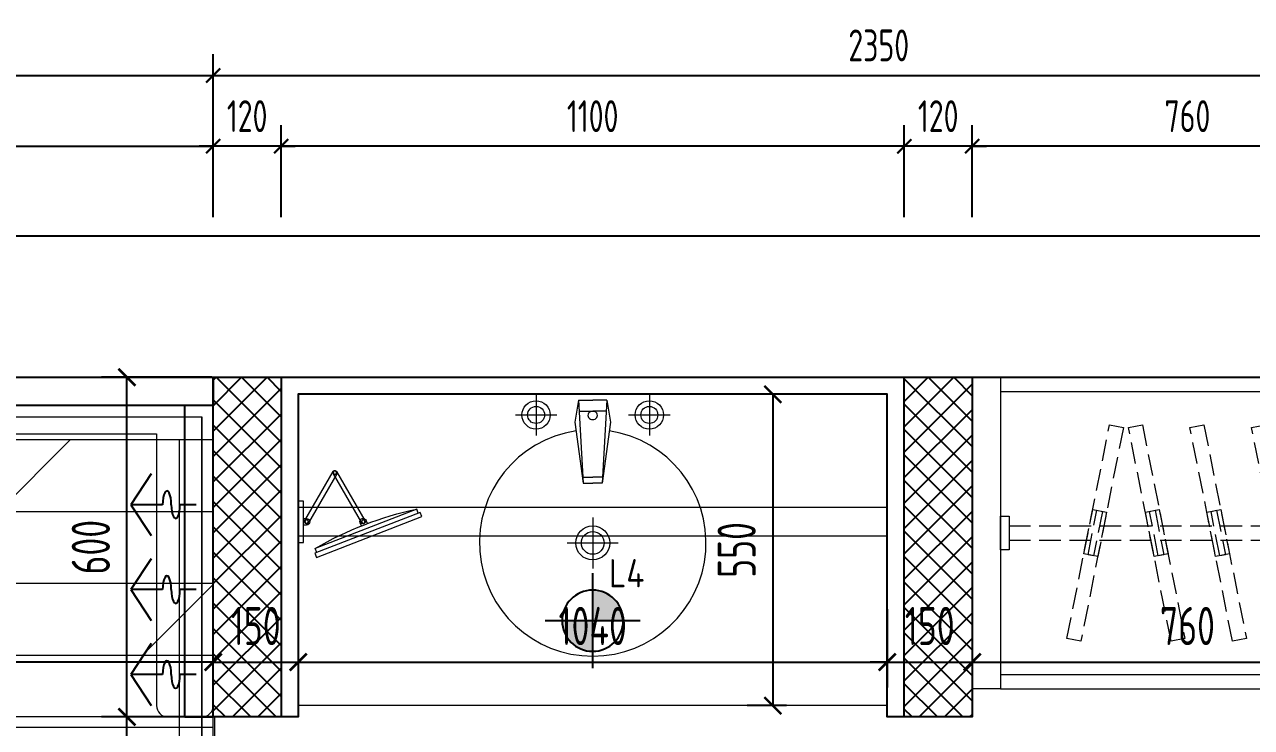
# Model space of a CAD drawing. Header units: millimetres. Extents: x 84706 to 149902, y -6776 to 26155.
# Drawn here: x 109266 to 111432, y 15366 to 16608 of the extents above; entities that cross this region are included whole.
import ezdxf
from ezdxf.enums import TextEntityAlignment as Align

# ---------------------------------------------------------------- set-up
doc = ezdxf.new("R2010")
doc.units = ezdxf.units.MM
doc.linetypes.add('DASH', pattern=[8.89, 6.35, -2.54])
doc.layers.get('Defpoints').update_dxf_attribs({"color": 250})
for name, color, linetype, lineweight in [('FC-Material【地坪分割线】', 138, 'Continuous', 0), ('FF-Finish【平面完成尺寸】', 44, 'Continuous', 0), ('FF-Fixed【固定家具】', 30, 'Continuous', 0), ('FF-FIXT【洁具】', 31, 'Continuous', 0), ('FF-【活动成品家具】', 51, 'Continuous', 0), ('RC-dimensions', 44, 'Continuous', 0), ('RC-Modelling【天花造型】', 30, 'Continuous', 0)]:
    doc.layers.add(name, color=color, linetype=linetype, lineweight=lineweight)
for name, color, linetype in [('P-01-墙体完成面', 3, 'Continuous'), ('P-04-天花Ceiling AC', 14, 'Continuous'), ('P-04-天花Ceiling Lighting', 1, 'Continuous'), ('WALL_NEW【新建墙体】', 4, 'Continuous'), ('WALL【墙体】', 7, 'Continuous'), ('新隔墙填充', 250, 'Continuous')]:
    doc.layers.add(name, color=color, linetype=linetype)
doc.styles.add('MT-DIM', font='ARCHS.SHX', dxfattribs={"width": 0.8})
doc.styles.add('XZC', font='SIMPLEX.SHX', dxfattribs={"width": 0.7, "bigfont": 'hztxt.shx'})
doc.styles.add('尺寸标注', font='ARCHS.SHX', dxfattribs={"width": 0.8})
doc.linetypes.add('LED_LINE', pattern='A,12.7,-5.08,["LED",XZC,S=2.54,R=0,X=-2.54,Y=-1.27],-6.35', length=24.13)
doc.dimstyles.new('海龙1：25', dxfattribs={"dimscale": 25, "dimtxt": 2.25, "dimasz": 1, "dimexe": 1.5, "dimexo": 1, "dimgap": 1, "dimtad": 1, "dimdec": 0, "dimrnd": 5, "dimdsep": 46, "dimtxsty": '尺寸标注', "dimblk": 'ARCHTICK', "dimblk1": 'ARCHTICK', "dimblk2": 'ARCHTICK', "dimcen": 1, "dimclrd": 44, "dimclre": 44, "dimclrt": 2, "dimadec": 0, "dimazin": 0, "dimtfac": 1, "dimtdec": 0, "dimtix": 1, "dimtmove": 2, "dimatfit": 3, "dimldrblk": 'hl_arrow2', "dimfxl": 0, "dimarcsym": 0})

# ---------------------------------------------------------------- blocks, each defined once
blk = doc.blocks.new('洗手台40')
at = {"color": 8}
for p, q in [((194.8, 336.5), (194.8, 263.5)), ((231.3, 300), (158.3, 300)), ((-31.3, 245.1), (-31.3, 154.9)), ((182.2, 231.4), (74.6, 216.7)), ((221.1, 225), (74.6, 216.7)), ((74.6, 216.7), (74.6, 200)), ((84.7, 217.2), (84.7, 200)), ((221.1, 225), (182.2, 231.4)), ((201.4, 223.9), (201.4, 200)), ((221.1, 225), (221.1, 200)), ((13.8, 200), (-76.3, 200)), ((74.6, 183.3), (74.6, 200)), ((84.7, 182.8), (84.7, 200)), ((201.4, 176.1), (201.4, 200)), ((221.1, 175), (221.1, 200)), ((221.1, 175), (74.6, 183.3)), ((182.2, 168.6), (74.6, 183.3)), ((221.1, 175), (182.2, 168.6)), ((194.8, 136.5), (194.8, 63.5)), ((231.3, 100), (158.3, 100))]:
    blk.add_line(p, q, dxfattribs=at)
for centre, radius in [((194.8, 300), 25), ((194.8, 300), 15), ((-31.3, 200), 30), ((-31.3, 200), 20), ((194.8, 100), 25), ((194.8, 100), 15)]:
    blk.add_circle(centre, radius, dxfattribs=at)
blk.add_arc((-31.3, 200), 200, 8.4238, 351.5762)
for centre, start, end in [((194, 201.2), 350.5252, 189.4748), ((194, 198.8), 170.5252, 9.4748)]:
    blk.add_arc(centre, 7.19, start, end, dxfattribs=at)
blk = doc.blocks.new('刮须镜平面')
at = {"color": 0, "ltscale": 0.4}
for p, q in [((-118.2, 1.9), (-68.3, 88.4)), ((-11.7, 1.9), (-61.6, 88.4)), ((-61.6, 84.6), (-111.6, -1.9)), ((-68.3, 84.6), (-18.3, -1.9)), ((-212.1, 15), (-209.3, 22.2)), ((-209.3, 22.2), (-30.2, -47.3)), ((-9.2, 36.5), (0, 36.5)), ((-9.2, -36.5), (-9.2, 36.5)), ((0, 36.5), (0, -36.5)), ((-218.4, 9.3), (-215.7, 16.4)), ((-32.2, -63), (-218.4, 9.3)), ((-215.7, 16.4), (-29.4, -55.8)), ((-122.3, -3.3), (-120.3, 2.1)), ((-9.2, 5.8), (-15, 5.8)), ((-111.6, -7.5), (-109.5, -2.1)), ((-9.2, -5.8), (-15, -5.8)), ((0, -36.5), (-9.2, -36.5)), ((-33, -54.4), (-30.2, -47.3)), ((-29.4, -55.8), (-32.2, -63))]:
    blk.add_line(p, q, dxfattribs=at)
for centre in [(-64.9, 86.5), (-114.9, 0), (-15, 0)]:
    blk.add_circle(centre, 3.07, dxfattribs=at)
for centre, radius, start, end in [((-64.9, 86.5), 3.84, 30, 210), ((-64.9, 86.5), 3.84, 330, 150), ((-335.4, -568.2), 603.7, 59.6373, 77.9472), ((-114.9, 0), 5.76, 338.7922, 158.7922), ((-114.9, 0), 3.84, 150, 330), ((-15, 0), 5.76, 90, 270), ((-15, 0), 3.84, 210, 30)]:
    blk.add_arc(centre, radius, start, end, dxfattribs=at)
blk = doc.blocks.new('_ArchTick')
at = {"color": 2, "linetype": 'ByBlock', "const_width": 0.15}
blk.add_lwpolyline([(-0.5, -0.5), (0.5, 0.5)], dxfattribs=at)
blk = doc.blocks.new('*D234')
at = {"layer": 'Defpoints', "color": 0, "transparency": 16777216}
for p in [(109598.8, 16518.1), (105198.8, 16218.1), (109598.8, 16218.1)]:
    blk.add_point(p, dxfattribs=at)
at = {"layer": 'RC-dimensions', "color": 44, "lineweight": -2, "transparency": 16777216}
for p, q in [((105198.8, 16393.1), (105198.8, 16555.6)), ((109598.8, 16393.1), (109598.8, 16555.6)), ((105198.8, 16518.1), (109598.8, 16518.1))]:
    blk.add_line(p, q, dxfattribs=at)
at = {"layer": 'RC-dimensions', "color": 44, "lineweight": -2, "transparency": 16777216, "xscale": 25, "yscale": 25, "zscale": 25, "rotation": 180}
blk.add_blockref('_ArchTick', (105198.8, 16518.1), dxfattribs=at)
at = {"layer": 'RC-dimensions', "color": 44, "lineweight": -2, "transparency": 16777216, "xscale": 25, "yscale": 25, "zscale": 25}
blk.add_blockref('_ArchTick', (109598.8, 16518.1), dxfattribs=at)
at = {"layer": 'RC-dimensions', "color": 2, "transparency": 16777216, "insert": (107398.8, 16571.2), "char_height": 56.25, "attachment_point": 5, "style": '尺寸标注'}
blk.add_mtext('4400', dxfattribs=at)
blk = doc.blocks.new('hl_arrow2')
at = {"color": 2}
blk.add_line((-0.221, 0), (-1, 0), dxfattribs=at)
blk.add_lwpolyline([(-0.221, 0), (-0.861, -0.689), (-0.654, -0.862), (0, 0), (-0.654, 0.862), (-0.861, 0.689)], close=True, dxfattribs=at)
for points in [[(-0.861, 0.689), (-0.654, 0.862), (-0.221, 0), (0, 0)], [(-0.861, -0.689), (-0.654, -0.862), (-0.221, 0), (0, 0)]]:
    blk.add_solid(points, dxfattribs=at)
blk = doc.blocks.new('*D237')
at = {"layer": 'Defpoints', "color": 0, "transparency": 16777216}
for p in [(109446.5, 15384.9), (109746.5, 15384.9), (109746.5, 14234.5)]:
    blk.add_point(p, dxfattribs=at)
at = {"layer": 'FF-Finish【平面完成尺寸】', "color": 44, "lineweight": -2, "transparency": 16777216}
for p, q in [((109596.5, 15384.9), (109401.5, 15384.9)), ((109446.5, 14234.5), (109446.5, 15384.9)), ((109596.5, 14234.5), (109401.5, 14234.5))]:
    blk.add_line(p, q, dxfattribs=at)
at = {"layer": 'FF-Finish【平面完成尺寸】', "color": 44, "lineweight": -2, "transparency": 16777216, "xscale": 30, "yscale": 30, "zscale": 30}
for p, rotation in [((109446.5, 15384.9), 90), ((109446.5, 14234.5), 270)]:
    blk.add_blockref('_ArchTick', p, dxfattribs=dict(at, rotation=rotation))
at = {"layer": 'FF-Finish【平面完成尺寸】', "color": 2, "transparency": 16777216, "insert": (109382.8, 14809.7), "char_height": 67.5, "attachment_point": 5, "rotation": 90, "style": '尺寸标注'}
blk.add_mtext('1150', dxfattribs=at)
blk = doc.blocks.new('*D238')
at = {"layer": 'Defpoints', "color": 0, "transparency": 16777216}
for p in [(109446.5, 15984.9), (109746.5, 15984.9), (109746.5, 15384.9)]:
    blk.add_point(p, dxfattribs=at)
at = {"layer": 'FF-Finish【平面完成尺寸】', "color": 44, "lineweight": -2, "transparency": 16777216}
for p, q in [((109596.5, 15984.9), (109401.5, 15984.9)), ((109446.5, 15384.9), (109446.5, 15984.9)), ((109596.5, 15384.9), (109401.5, 15384.9))]:
    blk.add_line(p, q, dxfattribs=at)
at = {"layer": 'FF-Finish【平面完成尺寸】', "color": 44, "lineweight": -2, "transparency": 16777216, "xscale": 30, "yscale": 30, "zscale": 30}
for p, rotation in [((109446.5, 15984.9), 90), ((109446.5, 15384.9), 270)]:
    blk.add_blockref('_ArchTick', p, dxfattribs=dict(at, rotation=rotation))
at = {"layer": 'FF-Finish【平面完成尺寸】', "color": 2, "transparency": 16777216, "insert": (109382.8, 15684.9), "char_height": 67.5, "attachment_point": 5, "rotation": 90, "style": '尺寸标注'}
blk.add_mtext('600', dxfattribs=at)
blk = doc.blocks.new('*D241')
at = {"layer": 'Defpoints', "color": 0, "transparency": 16777216}
for p in [(109598.8, 16393), (109598.8, 16093), (109718.8, 16093)]:
    blk.add_point(p, dxfattribs=at)
at = {"layer": 'RC-dimensions', "color": 44, "lineweight": -2, "transparency": 16777216}
for p, q in [((109598.8, 16268), (109598.8, 16430.5)), ((109718.8, 16268), (109718.8, 16430.5)), ((109598.8, 16393), (109573.8, 16393)), ((109718.8, 16393), (109598.8, 16393)), ((109718.8, 16393), (109743.8, 16393))]:
    blk.add_line(p, q, dxfattribs=at)
at = {"layer": 'RC-dimensions', "color": 44, "lineweight": -2, "transparency": 16777216, "xscale": 25, "yscale": 25, "zscale": 25}
blk.add_blockref('_ArchTick', (109598.8, 16393), dxfattribs=at)
at = {"layer": 'RC-dimensions', "color": 44, "lineweight": -2, "transparency": 16777216, "xscale": 25, "yscale": 25, "zscale": 25, "rotation": 180}
blk.add_blockref('_ArchTick', (109718.8, 16393), dxfattribs=at)
at = {"layer": 'RC-dimensions', "color": 2, "transparency": 16777216, "insert": (109658.8, 16446.2), "char_height": 56.25, "attachment_point": 5, "style": '尺寸标注'}
blk.add_mtext('120', dxfattribs=at)
blk = doc.blocks.new('*D242')
at = {"layer": 'Defpoints', "color": 0, "transparency": 16777216}
for p in [(109718.8, 16393), (109718.8, 16093), (110818.8, 16093)]:
    blk.add_point(p, dxfattribs=at)
at = {"layer": 'RC-dimensions', "color": 44, "lineweight": -2, "transparency": 16777216}
for p, q in [((109718.8, 16268), (109718.8, 16430.5)), ((110818.8, 16268), (110818.8, 16430.5)), ((110818.8, 16393), (109718.8, 16393))]:
    blk.add_line(p, q, dxfattribs=at)
at = {"layer": 'RC-dimensions', "color": 44, "lineweight": -2, "transparency": 16777216, "xscale": 25, "yscale": 25, "zscale": 25, "rotation": 180}
blk.add_blockref('_ArchTick', (109718.8, 16393), dxfattribs=at)
at = {"layer": 'RC-dimensions', "color": 44, "lineweight": -2, "transparency": 16777216, "xscale": 25, "yscale": 25, "zscale": 25}
blk.add_blockref('_ArchTick', (110818.8, 16393), dxfattribs=at)
at = {"layer": 'RC-dimensions', "color": 2, "transparency": 16777216, "insert": (110268.8, 16446.2), "char_height": 56.25, "attachment_point": 5, "style": '尺寸标注'}
blk.add_mtext('1100', dxfattribs=at)
blk = doc.blocks.new('*D243')
at = {"layer": 'Defpoints', "color": 0, "transparency": 16777216}
for p in [(110818.8, 16393), (110818.8, 16093), (110938.8, 16093)]:
    blk.add_point(p, dxfattribs=at)
at = {"layer": 'RC-dimensions', "color": 44, "lineweight": -2, "transparency": 16777216}
for p, q in [((110818.8, 16268), (110818.8, 16430.5)), ((110938.8, 16268), (110938.8, 16430.5)), ((110818.8, 16393), (110793.8, 16393)), ((110938.8, 16393), (110818.8, 16393)), ((110938.8, 16393), (110963.8, 16393))]:
    blk.add_line(p, q, dxfattribs=at)
at = {"layer": 'RC-dimensions', "color": 44, "lineweight": -2, "transparency": 16777216, "xscale": 25, "yscale": 25, "zscale": 25}
blk.add_blockref('_ArchTick', (110818.8, 16393), dxfattribs=at)
at = {"layer": 'RC-dimensions', "color": 44, "lineweight": -2, "transparency": 16777216, "xscale": 25, "yscale": 25, "zscale": 25, "rotation": 180}
blk.add_blockref('_ArchTick', (110938.8, 16393), dxfattribs=at)
at = {"layer": 'RC-dimensions', "color": 2, "transparency": 16777216, "insert": (110878.8, 16446.2), "char_height": 56.25, "attachment_point": 5, "style": '尺寸标注'}
blk.add_mtext('120', dxfattribs=at)
blk = doc.blocks.new('*D244')
at = {"layer": 'Defpoints', "color": 0, "transparency": 16777216}
for p in [(110938.8, 16393), (110938.8, 16093), (111698.8, 16093)]:
    blk.add_point(p, dxfattribs=at)
at = {"layer": 'RC-dimensions', "color": 44, "lineweight": -2, "transparency": 16777216}
for p, q in [((110938.8, 16268), (110938.8, 16430.5)), ((111698.8, 16268), (111698.8, 16430.5)), ((111698.8, 16393), (110938.8, 16393))]:
    blk.add_line(p, q, dxfattribs=at)
at = {"layer": 'RC-dimensions', "color": 44, "lineweight": -2, "transparency": 16777216, "xscale": 25, "yscale": 25, "zscale": 25, "rotation": 180}
blk.add_blockref('_ArchTick', (110938.8, 16393), dxfattribs=at)
at = {"layer": 'RC-dimensions', "color": 44, "lineweight": -2, "transparency": 16777216, "xscale": 25, "yscale": 25, "zscale": 25}
blk.add_blockref('_ArchTick', (111698.8, 16393), dxfattribs=at)
at = {"layer": 'RC-dimensions', "color": 2, "transparency": 16777216, "insert": (111318.8, 16446.2), "char_height": 56.25, "attachment_point": 5, "style": '尺寸标注'}
blk.add_mtext('760', dxfattribs=at)
blk = doc.blocks.new('*U174', base_point=(91807.5, 7360))
for points in [[(91857.5, 6810), (91807.5, 6810), (91807.5, 7360), (91857.5, 7360)], [(92517.5, 7360), (92567.5, 7360), (92567.5, 6810), (92517.5, 6810)]]:
    blk.add_lwpolyline(points, close=True)
for points in [[(91857.5, 7360), (92517.5, 7360)], [(91857.5, 6810), (92517.5, 6810)]]:
    blk.add_lwpolyline(points)
at = {"color": 0}
for points in [[(91857.5, 7335), (92517.5, 7335)], [(91857.5, 6835), (92517.5, 6835)]]:
    blk.add_lwpolyline(points, dxfattribs=at)
at = {"color": 0, "linetype": 'DASH', "ltscale": 6}
for points in [[(91974.8, 6898.6), (92050, 7276.2), (92074.5, 7271.4), (91999.4, 6893.8)], [(92107.9, 7276.2), (92183, 6898.6), (92158.5, 6893.8), (92083.4, 7271.4)], [(92216.5, 7276.2), (92291.6, 6898.6), (92267.1, 6893.8), (92192, 7271.4)], [(92325.1, 7276.2), (92400.2, 6898.6), (92375.7, 6893.8), (92300.6, 7271.4)], [(92004.6, 7048.2), (92020.2, 7126.7), (92044.7, 7121.8), (92029.1, 7043.3)], [(92137.7, 7126.7), (92153.3, 7048.2), (92128.8, 7043.3), (92113.2, 7121.8)], [(92246.3, 7126.7), (92261.9, 7048.2), (92237.3, 7043.3), (92221.7, 7121.8)], [(92354.8, 7126.7), (92370.4, 7048.2), (92345.9, 7043.3), (92330.3, 7121.8)], [(92012, 7046.7), (92027.6, 7125.2), (92037.4, 7123.2), (92021.8, 7044.8)], [(92130.3, 7125.2), (92145.9, 7046.7), (92136.1, 7044.8), (92120.5, 7123.2)], [(92238.9, 7125.2), (92254.5, 7046.7), (92244.7, 7044.8), (92229.1, 7123.2)], [(92347.5, 7125.2), (92363.1, 7046.7), (92353.3, 7044.8), (92337.7, 7123.2)]]:
    blk.add_lwpolyline(points, close=True, dxfattribs=at)
at = {"color": 0}
for points in [[(91872.5, 7055), (91857.5, 7055), (91857.5, 7115), (91872.5, 7115)], [(92502.5, 7115), (92517.5, 7115), (92517.5, 7055), (92502.5, 7055)], [(92502.5, 7115), (92517.5, 7115), (92517.5, 7055), (92502.5, 7055)]]:
    blk.add_lwpolyline(points, close=True, dxfattribs=at)
at = {"color": 0, "linetype": 'DASH', "ltscale": 6}
for points in [[(91872.5, 7097.5), (92502.5, 7097.5)], [(91872.5, 7072.5), (92502.5, 7072.5)]]:
    blk.add_lwpolyline(points, dxfattribs=at)
blk = doc.blocks.new('*D245')
at = {"layer": 'Defpoints', "color": 0, "transparency": 16777216}
for p in [(111948.8, 16518.1), (109598.8, 16218.1), (111948.8, 16218.1)]:
    blk.add_point(p, dxfattribs=at)
at = {"layer": 'RC-dimensions', "color": 44, "lineweight": -2, "transparency": 16777216}
for p, q in [((109598.8, 16393.1), (109598.8, 16555.6)), ((111948.8, 16393.1), (111948.8, 16555.6)), ((109598.8, 16518.1), (111948.8, 16518.1))]:
    blk.add_line(p, q, dxfattribs=at)
at = {"layer": 'RC-dimensions', "color": 44, "lineweight": -2, "transparency": 16777216, "xscale": 25, "yscale": 25, "zscale": 25, "rotation": 180}
blk.add_blockref('_ArchTick', (109598.8, 16518.1), dxfattribs=at)
at = {"layer": 'RC-dimensions', "color": 44, "lineweight": -2, "transparency": 16777216, "xscale": 25, "yscale": 25, "zscale": 25}
blk.add_blockref('_ArchTick', (111948.8, 16518.1), dxfattribs=at)
at = {"layer": 'RC-dimensions', "color": 2, "transparency": 16777216, "insert": (110773.8, 16571.2), "char_height": 56.25, "attachment_point": 5, "style": '尺寸标注'}
blk.add_mtext('2350', dxfattribs=at)
blk = doc.blocks.new('海龙_08088400')
at = {"layer": 'FF-【活动成品家具】'}
blk.add_line((1475, -300), (-1075, -300), dxfattribs=at)
blk.add_lwpolyline([(-1045, -300, 0.414214), (-1025, -280), (-1025, 200), (1425, 200), (1425, -280, 0.414214), (1445, -300), (1505, -300, 0.414214), (1525, -280), (1525, 300), (-1125, 300), (-1125, -280, 0.414214), (-1105, -300), (-1045, -300)], format="xyb", dxfattribs=at)
blk = doc.blocks.new('*D246')
at = {"layer": 'Defpoints', "color": 0, "transparency": 16777216}
for p in [(109598.8, 16393), (109598.8, 16093), (106948.8, 15984.9)]:
    blk.add_point(p, dxfattribs=at)
at = {"layer": 'RC-dimensions', "color": 44, "lineweight": -2, "transparency": 16777216}
for p, q in [((106948.8, 16268), (106948.8, 16430.5)), ((109598.8, 16268), (109598.8, 16430.5)), ((106948.8, 16393), (109598.8, 16393))]:
    blk.add_line(p, q, dxfattribs=at)
at = {"layer": 'RC-dimensions', "color": 44, "lineweight": -2, "transparency": 16777216, "xscale": 25, "yscale": 25, "zscale": 25, "rotation": 180}
blk.add_blockref('_ArchTick', (106948.8, 16393), dxfattribs=at)
at = {"layer": 'RC-dimensions', "color": 44, "lineweight": -2, "transparency": 16777216, "xscale": 25, "yscale": 25, "zscale": 25}
blk.add_blockref('_ArchTick', (109598.8, 16393), dxfattribs=at)
at = {"layer": 'RC-dimensions', "color": 2, "transparency": 16777216, "insert": (108273.8, 16446.2), "char_height": 56.25, "attachment_point": 5, "style": '尺寸标注'}
blk.add_mtext('2650', dxfattribs=at)
blk = doc.blocks.new('*D732')
at = {"layer": 'Defpoints', "color": 0, "transparency": 16777216}
for p in [(106948.8, 15481.8), (109598.8, 15456.8), (106948.8, 15442.7)]:
    blk.add_point(p, dxfattribs=at)
at = {"layer": 'FF-Finish【平面完成尺寸】', "color": 44, "lineweight": -2, "transparency": 16777216}
for p, q in [((106948.8, 15472.7), (106948.8, 15526.8)), ((109598.8, 15481.8), (109598.8, 15526.8)), ((109598.8, 15481.8), (106948.8, 15481.8))]:
    blk.add_line(p, q, dxfattribs=at)
at = {"layer": 'FF-Finish【平面完成尺寸】', "color": 44, "lineweight": -2, "transparency": 16777216, "xscale": 30, "yscale": 30, "zscale": 30, "rotation": 180}
blk.add_blockref('_ArchTick', (106948.8, 15481.8), dxfattribs=at)
at = {"layer": 'FF-Finish【平面完成尺寸】', "color": 44, "lineweight": -2, "transparency": 16777216, "xscale": 30, "yscale": 30, "zscale": 30}
blk.add_blockref('_ArchTick', (109598.8, 15481.8), dxfattribs=at)
at = {"layer": 'FF-Finish【平面完成尺寸】', "color": 2, "transparency": 16777216, "insert": (108273.8, 15545.6), "char_height": 67.5, "attachment_point": 5, "style": '尺寸标注'}
blk.add_mtext('2650', dxfattribs=at)
blk = doc.blocks.new('*D735')
at = {"layer": 'Defpoints', "color": 0, "transparency": 16777216}
for p in [(109748.8, 15517.5), (109748.8, 15481.8), (109598.8, 15456.8)]:
    blk.add_point(p, dxfattribs=at)
at = {"layer": 'FF-Finish【平面完成尺寸】', "color": 44, "lineweight": -2, "transparency": 16777216}
for p, q in [((109598.8, 15481.8), (109598.8, 15526.8)), ((109748.8, 15487.5), (109748.8, 15436.8)), ((109598.8, 15481.8), (109568.8, 15481.8)), ((109598.8, 15481.8), (109748.8, 15481.8)), ((109748.8, 15481.8), (109778.8, 15481.8))]:
    blk.add_line(p, q, dxfattribs=at)
at = {"layer": 'FF-Finish【平面完成尺寸】', "color": 44, "lineweight": -2, "transparency": 16777216, "xscale": 30, "yscale": 30, "zscale": 30}
blk.add_blockref('_ArchTick', (109598.8, 15481.8), dxfattribs=at)
at = {"layer": 'FF-Finish【平面完成尺寸】', "color": 44, "lineweight": -2, "transparency": 16777216, "xscale": 30, "yscale": 30, "zscale": 30, "rotation": 180}
blk.add_blockref('_ArchTick', (109748.8, 15481.8), dxfattribs=at)
at = {"layer": 'FF-Finish【平面完成尺寸】', "color": 2, "transparency": 16777216, "insert": (109673.8, 15545.6), "char_height": 67.5, "attachment_point": 5, "style": '尺寸标注'}
blk.add_mtext('150', dxfattribs=at)
blk = doc.blocks.new('*D736')
at = {"layer": 'Defpoints', "color": 0, "transparency": 16777216}
for p in [(110788.8, 15605.3), (109748.8, 15547.5), (110788.8, 15481.8)]:
    blk.add_point(p, dxfattribs=at)
at = {"layer": 'FF-Finish【平面完成尺寸】', "color": 44, "lineweight": -2, "transparency": 16777216}
for p, q in [((110788.8, 15575.3), (110788.8, 15436.8)), ((109748.8, 15517.5), (109748.8, 15436.8)), ((109748.8, 15481.8), (110788.8, 15481.8))]:
    blk.add_line(p, q, dxfattribs=at)
at = {"layer": 'FF-Finish【平面完成尺寸】', "color": 44, "lineweight": -2, "transparency": 16777216, "xscale": 30, "yscale": 30, "zscale": 30, "rotation": 180}
blk.add_blockref('_ArchTick', (109748.8, 15481.8), dxfattribs=at)
at = {"layer": 'FF-Finish【平面完成尺寸】', "color": 44, "lineweight": -2, "transparency": 16777216, "xscale": 30, "yscale": 30, "zscale": 30}
blk.add_blockref('_ArchTick', (110788.8, 15481.8), dxfattribs=at)
at = {"layer": 'FF-Finish【平面完成尺寸】', "color": 2, "transparency": 16777216, "insert": (110268.8, 15545.6), "char_height": 67.5, "attachment_point": 5, "style": '尺寸标注'}
blk.add_mtext('1040', dxfattribs=at)
blk = doc.blocks.new('*D737')
at = {"layer": 'Defpoints', "color": 0, "transparency": 16777216}
for p in [(110938.8, 15643.3), (110788.8, 15605.3), (110938.8, 15481.8)]:
    blk.add_point(p, dxfattribs=at)
at = {"layer": 'FF-Finish【平面完成尺寸】', "color": 44, "lineweight": -2, "transparency": 16777216}
for p, q in [((110938.8, 15613.3), (110938.8, 15436.8)), ((110788.8, 15575.3), (110788.8, 15436.8)), ((110788.8, 15481.8), (110758.8, 15481.8)), ((110788.8, 15481.8), (110938.8, 15481.8)), ((110938.8, 15481.8), (110968.8, 15481.8))]:
    blk.add_line(p, q, dxfattribs=at)
at = {"layer": 'FF-Finish【平面完成尺寸】', "color": 44, "lineweight": -2, "transparency": 16777216, "xscale": 30, "yscale": 30, "zscale": 30}
blk.add_blockref('_ArchTick', (110788.8, 15481.8), dxfattribs=at)
at = {"layer": 'FF-Finish【平面完成尺寸】', "color": 44, "lineweight": -2, "transparency": 16777216, "xscale": 30, "yscale": 30, "zscale": 30, "rotation": 180}
blk.add_blockref('_ArchTick', (110938.8, 15481.8), dxfattribs=at)
at = {"layer": 'FF-Finish【平面完成尺寸】', "color": 2, "transparency": 16777216, "insert": (110863.8, 15545.6), "char_height": 67.5, "attachment_point": 5, "style": '尺寸标注'}
blk.add_mtext('150', dxfattribs=at)
blk = doc.blocks.new('*D738')
at = {"layer": 'Defpoints', "color": 0, "transparency": 16777216}
for p in [(111698.8, 15633.2), (110938.8, 15613.3), (111698.8, 15481.8)]:
    blk.add_point(p, dxfattribs=at)
at = {"layer": 'FF-Finish【平面完成尺寸】', "color": 44, "lineweight": -2, "transparency": 16777216}
for p, q in [((111698.8, 15603.2), (111698.8, 15436.8)), ((110938.8, 15583.3), (110938.8, 15436.8)), ((110938.8, 15481.8), (111698.8, 15481.8))]:
    blk.add_line(p, q, dxfattribs=at)
at = {"layer": 'FF-Finish【平面完成尺寸】', "color": 44, "lineweight": -2, "transparency": 16777216, "xscale": 30, "yscale": 30, "zscale": 30, "rotation": 180}
blk.add_blockref('_ArchTick', (110938.8, 15481.8), dxfattribs=at)
at = {"layer": 'FF-Finish【平面完成尺寸】', "color": 44, "lineweight": -2, "transparency": 16777216, "xscale": 30, "yscale": 30, "zscale": 30}
blk.add_blockref('_ArchTick', (111698.8, 15481.8), dxfattribs=at)
at = {"layer": 'FF-Finish【平面完成尺寸】', "color": 2, "transparency": 16777216, "insert": (111318.8, 15545.6), "char_height": 67.5, "attachment_point": 5, "style": '尺寸标注'}
blk.add_mtext('760', dxfattribs=at)
blk = doc.blocks.new('*D739')
at = {"layer": 'Defpoints', "color": 0, "transparency": 16777216}
for p in [(110641.1, 15954.9), (110586.8, 15404.9), (110641.1, 15404.9)]:
    blk.add_point(p, dxfattribs=at)
at = {"layer": 'FF-Finish【平面完成尺寸】', "color": 44, "lineweight": -2, "transparency": 16777216}
for p, q in [((110611.1, 15954.9), (110541.8, 15954.9)), ((110586.8, 15954.9), (110586.8, 15404.9)), ((110611.1, 15404.9), (110541.8, 15404.9))]:
    blk.add_line(p, q, dxfattribs=at)
at = {"layer": 'FF-Finish【平面完成尺寸】', "color": 44, "lineweight": -2, "transparency": 16777216, "xscale": 30, "yscale": 30, "zscale": 30}
for p, rotation in [((110586.8, 15954.9), 90), ((110586.8, 15404.9), 270)]:
    blk.add_blockref('_ArchTick', p, dxfattribs=dict(at, rotation=rotation))
at = {"layer": 'FF-Finish【平面完成尺寸】', "color": 2, "transparency": 16777216, "insert": (110523, 15679.9), "char_height": 67.5, "attachment_point": 5, "rotation": 90, "style": '尺寸标注'}
blk.add_mtext('550', dxfattribs=at)
blk = doc.blocks.new('*U774')
at = {"layer": 'P-04-天花Ceiling AC', "color": 3}
for p, q in [((-1854.6, 79.7), (-1800, 115.1)), ((-1800, 115.1), (-1745.4, 79.7)), ((-1704.6, 79.7), (-1650, 115.1)), ((-1650, 115.1), (-1595.4, 79.7)), ((-1554.6, 79.7), (-1500, 115.1)), ((-1500, 115.1), (-1445.4, 79.7))]:
    blk.add_line(p, q, dxfattribs=at)
at = {"layer": 'P-04-天花Ceiling AC', "color": 3, "ltscale": 2}
for p, q in [((-1800, 59.3), (-1800, 115.1)), ((-1650, 59.3), (-1650, 115.1)), ((-1500, 59.3), (-1500, 115.1)), ((-1800, 0), (-1800, 28.7)), ((-1650, 0), (-1650, 28.7)), ((-1500, 0), (-1500, 28.7))]:
    blk.add_line(p, q, dxfattribs=at)
at = {"layer": 'P-04-天花Ceiling AC', "color": 3, "ltscale": 2, "extrusion": (0, 0, -1)}
for centre, major_axis in [((-1800, 51.7), (24.3, 0)), ((-1800, 36.3), (-24.3, 0)), ((-1650, 51.7), (24.3, 0)), ((-1650, 36.3), (-24.3, 0)), ((-1500, 51.7), (24.3, 0)), ((-1500, 36.3), (-24.3, 0))]:
    blk.add_ellipse(centre, major_axis=major_axis, ratio=0.315764, start_param=1.570796, end_param=4.712389, dxfattribs=at)
at = {"layer": 'P-04-天花Ceiling AC', "color": 50, "style": 'MT-DIM', "width": 0.8}
blk.add_attdef('R/S/E', text='', height=51.2, dxfattribs=at).set_placement((0, -71.4), align=Align.CENTER)
blk = doc.blocks.new('MT射灯')
at = {"layer": 'P-04-天花Ceiling Lighting'}
h = blk.add_hatch(color=8, dxfattribs=at)
h.paths.add_polyline_path([(-54, 0), (0, 0), (0, 54, 0.414214)])
h.paths.add_polyline_path([(0, -54, 0.414214), (54, 0), (0, 0)])
at = {"layer": 'P-04-天花Ceiling Lighting', "color": 8}
for p, q in [((0, 84), (0, -84)), ((84, 0), (-84, 0))]:
    blk.add_line(p, q, dxfattribs=at)
at = {"layer": 'P-04-天花Ceiling Lighting', "color": 1}
blk.add_circle((0, 0), 54, dxfattribs=at)
at = {"layer": 'P-04-天花Ceiling Lighting', "color": 50, "style": 'MT-DIM'}
blk.add_attdef('L1', (60, -84), '', height=50, dxfattribs=at)

msp = doc.modelspace()

# ---------------------------------------------------------------- hatches: boundary and pattern name
at = {"layer": 'FC-Material【地坪分割线】'}
h = msp.add_hatch(dxfattribs=at)
h.set_pattern_fill('DOLMIT', color=250, scale=20)
h.paths.add_polyline_path([(109598.8, 15384.9), (109598.8, 15934.9), (106548.9, 15934.9), (106548.9, 15984.9), (105498.8, 15984.9), (105498.8, 15384.9), (105398.8, 15384.9), (105398.8, 15984.9), (105198.8, 15984.9), (105198.8, 14909.9), (105198.8, 13309.9), (105198.8, 12234.9), (105398.8, 12234.9), (105398.8, 12834.9), (105498.8, 12834.9), (105498.8, 12334.9), (106075.1, 12334.9), (107027.2, 12334.9), (107970.4, 12334.9), (108925.5, 12334.9), (109598.8, 12334.9), (109598.8, 12574.9), (109598.8, 13774.9), (109598.8, 14234.9)])
at = {"layer": '新隔墙填充'}
h = msp.add_hatch(dxfattribs=at)
h.set_pattern_fill('ANSI37', color=250, scale=10)
h.paths.add_polyline_path([(109718.8, 15984.9), (109598.8, 15984.9), (109598.8, 15384.9), (109718.8, 15384.9)])
h = msp.add_hatch(dxfattribs=at)
h.set_pattern_fill('ANSI37', color=250, scale=10)
h.paths.add_polyline_path([(110938.8, 15984.9), (110818.8, 15984.9), (110818.8, 15384.9), (110938.8, 15384.9)])

# ---------------------------------------------------------------- linework, layer by layer
at = {"layer": 'FC-Material【地坪分割线】'}
for p, q in [((109598.8, 14234.9), (109598.8, 15384.9)), ((109601.8, 14234.9), (109601.8, 15384.9))]:
    msp.add_line(p, q, dxfattribs=at)
at = {"layer": 'FF-FIXT【洁具】'}
msp.add_lwpolyline([(109748.8, 15954.9), (110788.8, 15954.9), (110788.8, 15404.9), (109748.8, 15404.9)], close=True, dxfattribs=at)
at = {"layer": 'P-01-墙体完成面'}
for q in [(109548.8, 15934.9), (109598.8, 15384.9)]:
    msp.add_line((109548.8, 15384.9), q, dxfattribs=at)
for points in [[(109598.8, 15984.9), (109598.8, 15934.9), (106948.8, 15934.9), (106948.8, 15984.9)], [(110818.8, 15384.9), (110788.8, 15384.9), (110788.8, 15954.9), (109748.8, 15954.9), (109748.8, 15384.9), (109718.8, 15384.9)]]:
    msp.add_lwpolyline(points, dxfattribs=at)
at = {"layer": 'RC-Modelling【天花造型】'}
for p, q in [((109578.8, 12254.9), (109578.8, 15914.9)), ((110788.8, 15754.9), (109748.8, 15754.9))]:
    msp.add_line(p, q, dxfattribs=at)
at = {"layer": 'RC-Modelling【天花造型】', "color": 1, "linetype": 'LED_LINE', "ltscale": 0.5}
msp.add_line((109748.8, 15704.9), (110788.8, 15704.9), dxfattribs=at)
at = {"layer": 'RC-Modelling【天花造型】'}
msp.add_lwpolyline([(105518.8, 15914.9), (109578.8, 15914.9), (109578.8, 12254.9), (105518.8, 12254.9)], close=True, dxfattribs=at)
at = {"layer": 'RC-Modelling【天花造型】', "color": 36}
msp.add_lwpolyline([(105558.8, 15874.9), (109538.8, 15874.9), (109538.8, 12294.9), (105558.8, 12294.9)], close=True, dxfattribs=at)
at = {"layer": 'WALL_NEW【新建墙体】'}
for points in [[(109598.8, 15984.9), (109718.8, 15984.9), (109718.8, 15384.9), (109598.8, 15384.9)], [(110818.8, 15984.9), (110938.8, 15984.9), (110938.8, 15384.9), (110818.8, 15384.9)]]:
    msp.add_lwpolyline(points, close=True, dxfattribs=at)
at = {"layer": 'WALL【墙体】'}
for p, q in [((104948.8, 16234.9), (111948.8, 16234.9)), ((105198.8, 15984.9), (111948.8, 15984.9))]:
    msp.add_line(p, q, dxfattribs=at)

# ---------------------------------------------------------------- block references
at = {"layer": 'FF-Fixed【固定家具】', "color": 8}
msp.add_blockref('*U174', (110938.8, 15984.9), dxfattribs=at)
at = {"layer": 'FF-FIXT【洁具】', "rotation": 90}
msp.add_blockref('洗手台40', (110468.8, 15723.6), dxfattribs=at)
at = {"layer": 'FF-FIXT【洁具】', "xscale": -1}
msp.add_blockref('刮须镜平面', (109748.8, 15729.9), dxfattribs=at)
at = {"layer": 'FF-【活动成品家具】'}
msp.add_blockref('海龙_08088400', (108073.9, 15684.9), dxfattribs=at)
at = {"layer": 'P-04-天花Ceiling AC', "color": 250, "xscale": -1, "rotation": 90}
msp.add_blockref('*U774', (109568.8, 13959.9), dxfattribs=at)
at = {"layer": 'P-04-天花Ceiling Lighting', "color": 250}
ref = msp.add_blockref('MT射灯', (110268.8, 15554.9), dxfattribs=dict(at, xscale=-1, rotation=180))
ref.add_attrib('L1', 'L4', dxfattribs={"color": 50, "height": 50, "rotation": 0, "style": 'MT-DIM'}).set_placement((110328.8, 15638.9), align=Align.MIDDLE)

# ---------------------------------------------------------------- dimensions: what is measured, and where the dimension line sits
at = {"layer": 'FF-Finish【平面完成尺寸】'}
for base, p1, p2, picture, middle in [((109446.5, 15984.9), (109746.5, 15384.9), (109746.5, 15984.9), '*D238', (109382.8, 15684.9)), ((110586.8, 15404.9), (110641.1, 15954.9), (110641.1, 15404.9), '*D739', (110523, 15679.9)), ((109446.5, 15384.9), (109746.5, 14234.5), (109746.5, 15384.9), '*D237', (109382.8, 14809.7))]:
    dim = msp.add_linear_dim(base=base, p1=p1, p2=p2, angle=90, dimstyle='海龙1：25', override={"dimscale": 30}, dxfattribs=at)
    dim.commit()
    dim.dimension.update_dxf_attribs({"geometry": picture, "text_midpoint": middle})
for base, p1, p2, picture, middle in [((110938.8, 15481.8), (110788.8, 15605.3), (110938.8, 15643.3), '*D737', (110863.8, 15545.6)), ((111698.8, 15481.8), (110938.8, 15613.3), (111698.8, 15633.2), '*D738', (111318.8, 15545.6)), ((110788.8, 15481.8), (109748.8, 15547.5), (110788.8, 15605.3), '*D736', (110268.8, 15545.6)), ((106948.8, 15481.8), (109598.8, 15456.8), (106948.8, 15442.7), '*D732', (108273.8, 15545.6)), ((109748.8, 15481.8), (109598.8, 15456.8), (109748.8, 15517.5), '*D735', (109673.8, 15545.6))]:
    dim = msp.add_linear_dim(base=base, p1=p1, p2=p2, dimstyle='海龙1：25', override={"dimscale": 30}, dxfattribs=at)
    dim.commit()
    dim.dimension.update_dxf_attribs({"geometry": picture, "text_midpoint": middle})
at = {"layer": 'RC-dimensions'}
for base, p1, p2, picture, middle in [((109598.8, 16518.1), (105198.8, 16218.1), (109598.8, 16218.1), '*D234', (107398.8, 16571.2)), ((111948.8, 16518.1), (109598.8, 16218.1), (111948.8, 16218.1), '*D245', (110773.8, 16571.2)), ((109598.8, 16393), (106948.8, 15984.9), (109598.8, 16093), '*D246', (108273.8, 16446.2)), ((109598.8, 16393), (109718.8, 16093), (109598.8, 16093), '*D241', (109658.8, 16446.2)), ((109718.8, 16393), (110818.8, 16093), (109718.8, 16093), '*D242', (110268.8, 16446.2)), ((110818.8, 16393), (110938.8, 16093), (110818.8, 16093), '*D243', (110878.8, 16446.2)), ((110938.8, 16393), (111698.8, 16093), (110938.8, 16093), '*D244', (111318.8, 16446.2))]:
    dim = msp.add_linear_dim(base=base, p1=p1, p2=p2, dimstyle='海龙1：25', dxfattribs=at)
    dim.commit()
    dim.dimension.update_dxf_attribs({"geometry": picture, "text_midpoint": middle})

doc.saveas('drawing.dxf')
